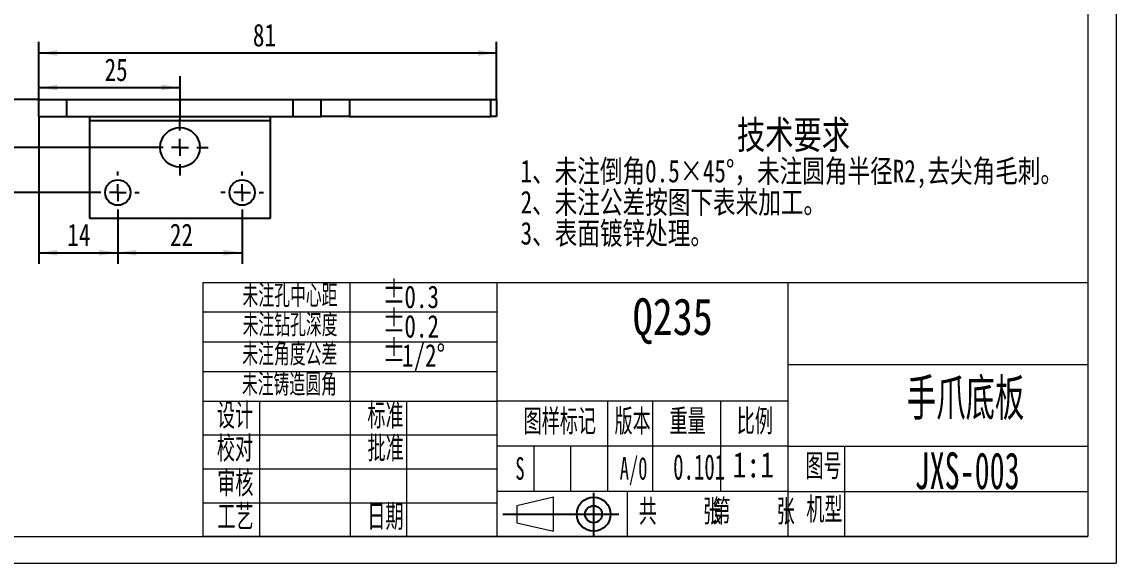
# Model space of a CAD drawing. Header units: millimetres. Extents: x 0 to 297, y 0 to 210.
# Drawn here: x 103.4 to 297, y 0 to 95.8 of the extents above; entities that cross this region are included whole.
import ezdxf

# ---------------------------------------------------------------- set-up
doc = ezdxf.new("R2010")
doc.units = ezdxf.units.MM
doc.linetypes.add('CENTERX2', pattern=[20.32, 12.7, -2.54, 2.54, -2.54])
for name, color, linetype in [('05', 4, 'CENTERX2'), ('06', 5, 'Continuous'), ('12', 3, 'Continuous')]:
    doc.layers.add(name, color=color, linetype=linetype)
doc.styles.add('SLDTEXTSTYLE0', font='HYSWLONGFANGSONG.TTF', dxfattribs={"bigfont": 'bigfont'})
doc.styles.add('SLDTEXTSTYLE1', font='HYSWLONGFANGSONG.TTF')
doc.styles.add('SLDTEXTSTYLE2', font='HYSWLONGFANGSONG.TTF', dxfattribs={"width": 0.8, "bigfont": 'bigfont'})
doc.styles.add('SLDTEXTSTYLE3', font='仿宋_GB2312', dxfattribs={"width": 0.8})
doc.styles.add('SLDTEXTSTYLE5', font='HYSWLONGFANGSONG.TTF', dxfattribs={"width": 0.8})
doc.dimstyles.new('SLDDIMSTYLE0', dxfattribs={"dimtxt": 4, "dimasz": 3.302, "dimexe": 0, "dimexo": 0.0625, "dimgap": 1, "dimtad": 2, "dimrnd": 1e-09, "dimzin": 12, "dimdsep": 46, "dimtxsty": 'SLDTEXTSTYLE1', "dimsah": 1, "dimcen": 0.09, "dimadec": 0, "dimazin": 3, "dimtfac": 1, "dimtofl": 0, "dimtmove": 0, "dimatfit": 3, "dimfxl": 1, "dimfrac": 2, "dimtolj": 1, "dimtzin": 12, "dimarcsym": 0})
doc.dimstyles.new('SLDDIMSTYLE5', dxfattribs={"dimtxt": 4, "dimasz": 3.302, "dimexe": 0, "dimexo": 0.0625, "dimgap": 1, "dimtad": 0, "dimtih": 1, "dimtoh": 1, "dimdec": 0, "dimrnd": 1e-09, "dimzin": 12, "dimdsep": 46, "dimtxsty": 'SLDTEXTSTYLE1', "dimblk1": 'NONE', "dimsah": 1, "dimcen": 0, "dimadec": 0, "dimazin": 3, "dimtfac": 1, "dimtmove": 0, "dimatfit": 3, "dimldrblk": 'NONE', "dimfxl": 1, "dimfrac": 2, "dimtolj": 1, "dimtzin": 12, "dimarcsym": 0})

# ---------------------------------------------------------------- blocks, each defined once
blk = doc.blocks.new('块2')
at = {"color": 7, "linetype": 'Continuous', "lineweight": 15}
for p, q in [((265.02, 12.24), (258.52, 10.74)), ((265.02, 6.24), (265.02, 12.24)), ((258.52, 10.74), (258.52, 7.74)), ((258.52, 7.74), (265.02, 6.24))]:
    blk.add_line(p, q, dxfattribs=at)
for p, q in [((272.1, 13.04), (272.1, 5.42)), ((256.01, 9.24), (276.57, 9.24))]:
    blk.add_line(p, q)
for radius in [3, 1.5]:
    blk.add_circle((272.1, 9.24), radius)
blk = doc.blocks.new('SW_NOTE_0')
at = {"layer": '12', "color": 0, "attachment_point": 1, "style": 'SLDTEXTSTYLE0'}
for s, insert, char_height in [('技术要求', (0, 6.45), 5), ('1、未注倒角0.5×45°，未注圆角半径R2,去尖角毛刺。', (-38.28, -0.47), 4), ('2、未注公差按图下表来加工。', (-38.28, -5.97), 4), ('3、表面镀锌处理。', (-38.28, -11.47), 4)]:
    blk.add_mtext(s, dxfattribs=dict(at, insert=insert, char_height=char_height))
blk = doc.blocks.new('_D_25')
at = {"layer": '12', "transparency": 16777216}
for p, q in [((182.91, 137.33), (183.85, 135.02)), ((183.85, 135.02), (192.85, 112.97)), ((192.85, 112.97), (215.56, 112.97))]:
    blk.add_line(p, q, dxfattribs=at)
blk.add_solid([(183.85, 135.02), (184.63, 131.77), (185.57, 132.15)], dxfattribs=at)
at = {"layer": '12', "transparency": 16777216, "insert": (194.44, 118.13, -10.5), "char_height": 4, "attachment_point": 1, "style": 'SLDTEXTSTYLE0'}
blk.add_mtext('4 x  M3 通孔', dxfattribs=at)
blk = doc.blocks.new('_NONE')
blk = doc.blocks.new('_D_26')
at = {"layer": '12', "transparency": 16777216}
for p, q in [((137.89, 122.47), (139.94, 119.88)), ((139.94, 119.88), (154.06, 101.99)), ((154.06, 101.99), (176.77, 101.99))]:
    blk.add_line(p, q, dxfattribs=at)
blk.add_solid([(139.94, 119.88), (141.59, 116.97), (142.38, 117.6)], dxfattribs=at)
at = {"layer": '12', "transparency": 16777216, "insert": (155.65, 107.15, -10.5), "char_height": 4, "attachment_point": 1, "style": 'SLDTEXTSTYLE0'}
blk.add_mtext('2 x  M4 通孔', dxfattribs=at)
blk = doc.blocks.new('_D_29')
at = {"layer": '12', "transparency": 16777216}
for p, q in [((106.42, 82.09), (106.42, 92.32)), ((187.42, 82.09), (187.42, 92.32)), ((106.42, 90.32), (187.42, 90.32))]:
    blk.add_line(p, q, dxfattribs=at)
for points in [[(106.42, 90.32), (109.72, 89.81), (109.72, 90.83)], [(187.42, 90.32), (184.11, 90.83), (184.11, 89.81)]]:
    blk.add_solid(points, dxfattribs=at)
at = {"layer": '12', "transparency": 16777216, "insert": (144.31, 95.48, 1.5), "char_height": 4, "attachment_point": 1, "style": 'SLDTEXTSTYLE1'}
blk.add_mtext('81', dxfattribs=at)
blk = doc.blocks.new('_D_30')
at = {"layer": '12', "transparency": 16777216}
for p, q in [((99, 82.09), (99, 92.04)), ((106.42, 82.09), (97, 82.09)), ((99, 82.09), (99, 73.61)), ((126.42, 73.61), (97, 73.61))]:
    blk.add_line(p, q, dxfattribs=at)
for points in [[(99, 82.09), (98.49, 78.79), (99.51, 78.79)], [(99, 73.61), (99.51, 76.91), (98.49, 76.91)]]:
    blk.add_solid(points, dxfattribs=at)
at = {"layer": '12', "transparency": 16777216, "insert": (93.84, 83.28, 1.5), "char_height": 4, "attachment_point": 1, "rotation": 90, "style": 'SLDTEXTSTYLE1'}
blk.add_mtext('8.48', dxfattribs=at)
blk = doc.blocks.new('_D_31')
at = {"layer": '12', "transparency": 16777216}
for p, q in [((106.42, 82.09), (89.86, 82.09)), ((91.86, 82.09), (91.86, 65.61)), ((116.67, 65.61), (89.86, 65.61))]:
    blk.add_line(p, q, dxfattribs=at)
for points in [[(91.86, 82.09), (91.35, 78.79), (92.37, 78.79)], [(91.86, 65.61), (92.37, 68.91), (91.35, 68.91)]]:
    blk.add_solid(points, dxfattribs=at)
at = {"layer": '12', "transparency": 16777216, "insert": (86.71, 68.09, 1.5), "char_height": 4, "attachment_point": 1, "rotation": 90, "style": 'SLDTEXTSTYLE1'}
blk.add_mtext('16.48', dxfattribs=at)
blk = doc.blocks.new('_D_32')
at = {"layer": '12', "transparency": 16777216}
for p, q in [((120.42, 61.86), (120.42, 52.96)), ((142.42, 61.86), (142.42, 52.96)), ((120.42, 54.96), (142.42, 54.96))]:
    blk.add_line(p, q, dxfattribs=at)
for points in [[(120.42, 54.96), (123.72, 54.45), (123.72, 55.47)], [(142.42, 54.96), (139.11, 55.47), (139.11, 54.45)]]:
    blk.add_solid(points, dxfattribs=at)
at = {"layer": '12', "transparency": 16777216, "insert": (129.63, 60.12, 1.5), "char_height": 4, "attachment_point": 1, "style": 'SLDTEXTSTYLE1'}
blk.add_mtext('22', dxfattribs=at)
blk = doc.blocks.new('_D_33')
at = {"layer": '12', "transparency": 16777216}
for p, q in [((106.42, 79.09), (106.42, 52.96)), ((120.42, 61.86), (120.42, 52.96)), ((106.42, 54.96), (120.42, 54.96))]:
    blk.add_line(p, q, dxfattribs=at)
for points in [[(106.42, 54.96), (109.72, 54.45), (109.72, 55.47)], [(120.42, 54.96), (117.11, 55.47), (117.11, 54.45)]]:
    blk.add_solid(points, dxfattribs=at)
at = {"layer": '12', "transparency": 16777216, "insert": (111.48, 60.12, 1.5), "char_height": 4, "attachment_point": 1, "style": 'SLDTEXTSTYLE1'}
blk.add_mtext('14', dxfattribs=at)
blk = doc.blocks.new('_D_34')
at = {"layer": '12', "transparency": 16777216}
for p, q in [((106.42, 82.09), (106.42, 86.2)), ((131.42, 78.61), (131.42, 86.2)), ((106.42, 84.2), (131.42, 84.2))]:
    blk.add_line(p, q, dxfattribs=at)
for points in [[(106.42, 84.2), (109.72, 83.69), (109.72, 84.71)], [(131.42, 84.2), (128.11, 84.71), (128.11, 83.69)]]:
    blk.add_solid(points, dxfattribs=at)
at = {"layer": '12', "transparency": 16777216, "insert": (118.08, 89.35, 1.5), "char_height": 4, "attachment_point": 1, "style": 'SLDTEXTSTYLE1'}
blk.add_mtext('25', dxfattribs=at)
blk = doc.blocks.new('SW_CENTERMARKSYMBOL_14')
at = {"layer": '05', "color": 0}
for p, q in [((0, 3), (0, 5)), ((-3, 0), (-5, 0)), ((0, 0), (-1.5, 0)), ((0, 0), (0, 1.5)), ((0, 0), (0, -1.5)), ((0, 0), (1.5, 0)), ((3, 0), (5, 0)), ((0, -3), (0, -5))]:
    blk.add_line(p, q, dxfattribs=at)
blk = doc.blocks.new('SW_CENTERMARKSYMBOL_15')
at = {"layer": '05', "color": 0}
for p, q in [((0, 3), (0, 3.75)), ((-3, 0), (-3.75, 0)), ((0, 0), (-1.5, 0)), ((0, 0), (0, 1.5)), ((0, 0), (0, -1.5)), ((0, 0), (1.5, 0)), ((3, 0), (3.75, 0)), ((0, -3), (0, -3.75))]:
    blk.add_line(p, q, dxfattribs=at)
blk = doc.blocks.new('SW_CENTERMARKSYMBOL_16')
at = {"layer": '05', "color": 0}
for p, q in [((0, 3), (0, 3.75)), ((-3, 0), (-3.75, 0)), ((0, 0), (-1.5, 0)), ((0, 0), (0, 1.5)), ((0, 0), (0, -1.5)), ((0, 0), (1.5, 0)), ((3, 0), (3.75, 0)), ((0, -3), (0, -3.75))]:
    blk.add_line(p, q, dxfattribs=at)

msp = doc.modelspace()

# ---------------------------------------------------------------- linework, layer by layer
for p, q in [((106.416, 79.087), (106.416, 82.087)), ((106.416, 82.087), (111.416, 82.087)), ((111.416, 79.087), (111.416, 82.087)), ((111.416, 82.087), (151.416, 82.087)), ((151.416, 79.087), (151.416, 82.087)), ((151.416, 82.087), (156.416, 82.087)), ((156.416, 79.087), (156.416, 82.087)), ((156.416, 82.087), (161.416, 82.087)), ((161.416, 82.087), (161.416, 79.087)), ((161.416, 82.087), (186.416, 82.087)), ((186.416, 79.087), (186.416, 82.087)), ((186.416, 82.087), (187.416, 82.087)), ((187.416, 82.087), (187.416, 79.087)), ((106.416, 79.087), (111.416, 79.087)), ((111.416, 79.087), (151.416, 79.087)), ((115.416, 79.087), (115.416, 78.351)), ((115.416, 78.351), (147.416, 78.351)), ((115.416, 78.351), (115.416, 61.087)), ((147.416, 78.351), (147.416, 79.087)), ((147.416, 61.087), (147.416, 78.351)), ((151.416, 79.087), (156.416, 79.087)), ((161.416, 79.087), (156.416, 79.087)), ((161.416, 79.087), (186.416, 79.087)), ((187.416, 79.087), (186.416, 79.087)), ((115.416, 61.087), (147.416, 61.087))]:
    msp.add_line(p, q)
for centre, radius in [((131.416, 73.608), 3.5), ((120.416, 65.608), 2.25), ((142.416, 65.608), 2.25)]:
    msp.add_circle(centre, radius)
at = {"layer": '06', "color": 5, "linetype": 'Continuous', "lineweight": 0, "true_color": 0x0000ff}
for p, q in [((297.011, 210), (297.011, 0)), ((292.011, 205), (292.011, 4.693)), ((135.511, 4.693), (135.511, 49.693)), ((135.511, 49.693), (292.011, 49.693)), ((161.511, 28.693), (161.511, 49.693)), ((187.511, 4.693), (187.511, 49.693)), ((239.011, 4.693), (239.011, 49.693)), ((292.011, 49.693), (292.011, 4.693)), ((187.511, 44.443), (135.511, 44.443)), ((135.511, 39.193), (187.511, 39.193)), ((239.011, 35.193), (292.011, 35.193)), ((135.511, 33.943), (187.511, 33.943)), ((135.511, 28.693), (187.511, 28.693)), ((145.511, 4.693), (145.511, 28.693)), ((161.511, 28.693), (161.511, 4.693)), ((171.511, 28.693), (171.511, 4.693)), ((239.011, 28.693), (187.511, 28.693)), ((207.011, 28.693), (207.011, 12.693)), ((215.011, 28.693), (215.011, 12.693)), ((227.011, 28.693), (227.011, 12.693)), ((135.511, 22.693), (187.511, 22.693)), ((239.011, 20.693), (187.511, 20.693)), ((194.011, 20.693), (194.011, 12.693)), ((200.511, 20.693), (200.511, 12.693)), ((239.011, 20.693), (292.011, 20.693)), ((249.011, 4.693), (249.011, 20.693)), ((135.511, 16.693), (187.511, 16.693)), ((239.011, 12.693), (187.511, 12.693)), ((210.511, 12.693), (210.511, 4.693)), ((239.011, 12.693), (292.011, 12.693)), ((135.511, 10.693), (187.511, 10.693)), ((25.011, 4.693), (292.011, 4.693)), ((292.011, 4.693), (135.511, 4.693)), ((0.011, 0), (297.011, 0))]:
    msp.add_line(p, q, dxfattribs=at)

# ---------------------------------------------------------------- block references
msp.add_blockref('块2', (-67.513, -0.581))
at = {"layer": '05'}
for name, p in [('SW_CENTERMARKSYMBOL_14', (131.416, 73.608)), ('SW_CENTERMARKSYMBOL_15', (120.416, 65.608)), ('SW_CENTERMARKSYMBOL_16', (142.416, 65.608))]:
    msp.add_blockref(name, p, dxfattribs=at)
at = {"layer": '12'}
msp.add_blockref('SW_NOTE_0', (229.94, 71.88), dxfattribs=at)

# ---------------------------------------------------------------- texts
for s, insert, char_height, attachment_point, style in [('%%p', (167.226, 50.041), 4, 1, 'SLDTEXTSTYLE1'), ('未注孔中心距', (142.475, 49.204), 3.5, 1, 'SLDTEXTSTYLE2'), ('0.3', (171.109, 49.147), 4, 1, 'SLDTEXTSTYLE1'), ('Q235', (218.578, 46.891), 6.5, 2, 'SLDTEXTSTYLE3'), ('未注钻孔深度', (142.492, 44.018), 3.5, 1, 'SLDTEXTSTYLE2'), ('%%p', (167.226, 44.937), 4, 1, 'SLDTEXTSTYLE1'), ('0.2', (171.109, 43.936), 4, 1, 'SLDTEXTSTYLE1'), ('未注角度公差', (142.437, 38.858), 3.5, 1, 'SLDTEXTSTYLE2'), ('%%p', (167.226, 39.664), 4, 1, 'SLDTEXTSTYLE1'), ('1/2°', (170.681, 38.787), 4, 1, 'SLDTEXTSTYLE1'), ('未注铸造圆角', (142.368, 33.516), 3.5, 1, 'SLDTEXTSTYLE2'), ('手爪底板', (270.368, 32.561), 6.5, 2, 'SLDTEXTSTYLE2'), ('设计', (137.953, 28.243), 4, 1, 'SLDTEXTSTYLE2'), ('标准', (164.578, 28.243), 4, 1, 'SLDTEXTSTYLE2'), ('图样标记', (192.202, 27.199), 4, 1, 'SLDTEXTSTYLE2'), ('版本', (208.286, 27.199), 4, 1, 'SLDTEXTSTYLE2'), ('重量', (218.011, 27.199), 4, 1, 'SLDTEXTSTYLE2'), ('比例', (229.911, 27.199), 4, 1, 'SLDTEXTSTYLE2'), ('校对', (137.944, 22.4), 4, 1, 'SLDTEXTSTYLE2'), ('批准', (164.589, 22.4), 4, 1, 'SLDTEXTSTYLE2'), ('1:1', (232.828, 19.661), 4.5, 2, 'SLDTEXTSTYLE3'), ('图号', (242.068, 19.286), 4, 1, 'SLDTEXTSTYLE2'), ('JXS-003', (270.659, 19.611), 6.5, 2, 'SLDTEXTSTYLE5'), ('S', (191.558, 18.76), 4, 2, 'SLDTEXTSTYLE5'), ('A/0', (209.207, 18.777), 4, 1, 'SLDTEXTSTYLE5'), ('0.101', (223.252, 19.28), 4.5, 2, 'SLDTEXTSTYLE5'), ('审核', (138.018, 16.249), 4, 1, 'SLDTEXTSTYLE2'), ('共     张', (212.574, 11.239), 4, 1, 'SLDTEXTSTYLE2'), ('第     张', (225.608, 11.239), 4, 1, 'SLDTEXTSTYLE2'), ('机型', (242.202, 11.59), 4, 1, 'SLDTEXTSTYLE2'), ('工艺', (138.02, 10.305), 4, 1, 'SLDTEXTSTYLE2'), ('日期', (164.55, 10.305), 4, 1, 'SLDTEXTSTYLE2')]:
    msp.add_mtext(s, dxfattribs=dict(at, insert=insert, char_height=char_height, attachment_point=attachment_point, style=style))

# ---------------------------------------------------------------- dimensions: what is measured, and where the dimension line sits
for p1, p2, text, picture, middle in [((182.9086, 137.3305), (183.8535, 135.016), '<> x  M3 通孔\\P', '_D_25', (205.0018, 115.444)), ((137.893, 122.468), (139.939, 119.878), '<> x  M4 通孔\\P', '_D_26', (166.212, 104.467))]:
    dim = msp.add_diameter_dim_2p(p1=p1, p2=p2, text=text, dimstyle='SLDDIMSTYLE5', override={"dimpost": '<>'}, dxfattribs=at)
    dim.commit()
    dim.dimension.update_dxf_attribs({"geometry": picture, "text_midpoint": middle, "dimtype": 163})
for base, p2, angle, picture, middle in [((187.416, 90.322), (187.416, 82.087), 0, '_D_29', (146.933, 90.322)), ((98.998, 73.608), (126.416, 73.608), 90, '_D_30', (98.998, 87.661)), ((91.862, 65.608), (116.666, 65.608), 90, '_D_31', (91.862, 73.345))]:
    dim = msp.add_linear_dim(base=base, p1=(106.416, 82.087), p2=p2, angle=angle, dimstyle='SLDDIMSTYLE0', dxfattribs=at)
    dim.commit()
    dim.dimension.update_dxf_attribs({"geometry": picture, "text_midpoint": middle, "dimtype": 160})
for base, p1, p2, picture, middle in [((131.416, 84.198), (106.416, 82.087), (131.416, 78.608), '_D_34', (120.715, 84.198)), ((120.416, 54.963), (106.416, 79.087), (120.416, 61.858), '_D_33', (114.115, 54.963)), ((142.416, 54.963), (120.416, 61.858), (142.416, 61.858), '_D_32', (132.256, 54.963))]:
    dim = msp.add_linear_dim(base=base, p1=p1, p2=p2, dimstyle='SLDDIMSTYLE0', dxfattribs=at)
    dim.commit()
    dim.dimension.update_dxf_attribs({"geometry": picture, "text_midpoint": middle, "dimtype": 160})

doc.saveas('drawing.dxf')
